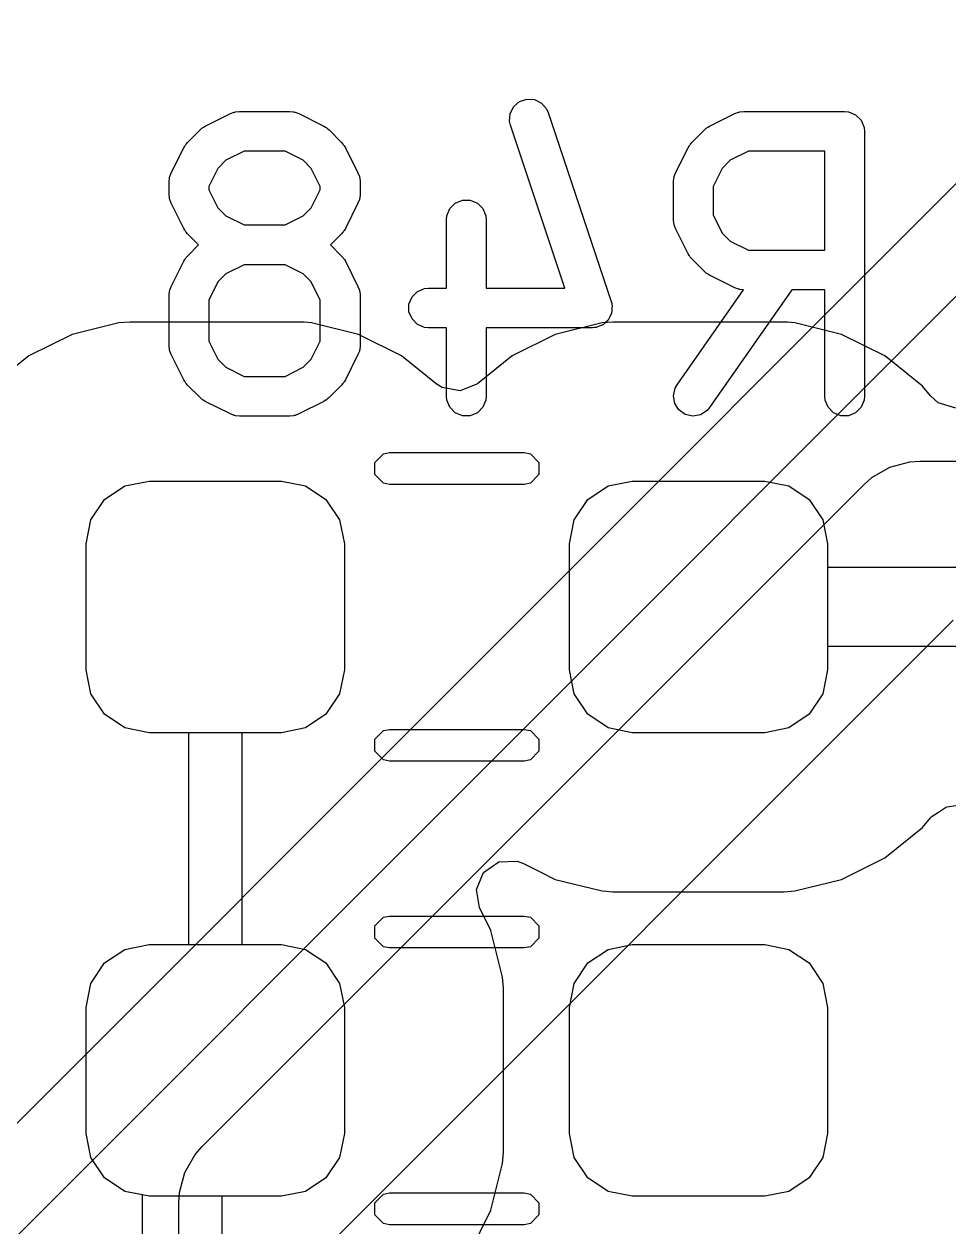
# Model space of a CAD drawing. Header units: inches. Extents: x 1.3 to 5.24, y -7.03 to -1.12.
# Drawn here: x 3.2526 to 3.3901, y -2.6611 to -2.4823 of the extents above; entities that cross this region are included whole.
import ezdxf

# ---------------------------------------------------------------- set-up
doc = ezdxf.new("R2010")
doc.units = ezdxf.units.IN
doc.header["$MEASUREMENT"] = 0
for name, color, linetype, true_color in [('B.Cu', 153, 'CONTINUOUS', 0x4d7fc4), ('B.Mask', 4, 'CONTINUOUS', 0x02ffee), ('B.Paste', 132, 'CONTINUOUS', 0x00c2c2), ('B.Silkscreen', 31, 'CONTINUOUS', 0xe8b2a7), ('In1.Cu', 91, 'CONTINUOUS', 0x7fc87f), ('In2.Cu', 33, 'CONTINUOUS', 0xce7d2c)]:
    doc.layers.add(name, color=color, linetype=linetype, true_color=true_color)

msp = doc.modelspace()

# ---------------------------------------------------------------- linework, layer by layer
at = {"layer": 'B.Cu', "linetype": 'CONTINUOUS'}
for p, q in [((3.26668, -2.52666), (3.25972, -2.5284)), ((3.26829, -2.52656), (3.26668, -2.52666)), ((3.26668, -2.52666), (3.26668, -2.52666)), ((3.29371, -2.52656), (3.26829, -2.52656)), ((3.26829, -2.52656), (3.26829, -2.52656)), ((3.29425, -2.52659), (3.29371, -2.52656)), ((3.29371, -2.52656), (3.29371, -2.52656)), ((3.29533, -2.52666), (3.29425, -2.52659)), ((3.30229, -2.5284), (3.29533, -2.52666)), ((3.29533, -2.52666), (3.29533, -2.52666)), ((3.33853, -2.52666), (3.33157, -2.5284)), ((3.34014, -2.52656), (3.33853, -2.52666)), ((3.33853, -2.52666), (3.33853, -2.52666)), ((3.36557, -2.52656), (3.34014, -2.52656)), ((3.34014, -2.52656), (3.34014, -2.52656)), ((3.3661, -2.52659), (3.36557, -2.52656)), ((3.36557, -2.52656), (3.36557, -2.52656)), ((3.36718, -2.52666), (3.3661, -2.52659)), ((3.37414, -2.5284), (3.36718, -2.52666)), ((3.36718, -2.52666), (3.36718, -2.52666)), ((3.25972, -2.5284), (3.25329, -2.53158)), ((3.25972, -2.5284), (3.25972, -2.5284)), ((3.30872, -2.53158), (3.30229, -2.5284)), ((3.30229, -2.5284), (3.30229, -2.5284)), ((3.33157, -2.5284), (3.32514, -2.53158)), ((3.33157, -2.5284), (3.33157, -2.5284)), ((3.38057, -2.53158), (3.37414, -2.5284)), ((3.37414, -2.5284), (3.37414, -2.5284)), ((3.25329, -2.53158), (3.24769, -2.53608)), ((3.25329, -2.53158), (3.25329, -2.53158)), ((3.31387, -2.53573), (3.30872, -2.53158)), ((3.30872, -2.53158), (3.30872, -2.53158)), ((3.32514, -2.53158), (3.31999, -2.53573)), ((3.32514, -2.53158), (3.32514, -2.53158)), ((3.38152, -2.53235), (3.38057, -2.53158)), ((3.38057, -2.53158), (3.38057, -2.53158)), ((3.38057, -2.53158), (3.38057, -2.53158)), ((3.38616, -2.53608), (3.38152, -2.53235)), ((3.31474, -2.53628), (3.31387, -2.53573)), ((3.31744, -2.53677), (3.31474, -2.53628)), ((3.31999, -2.53573), (3.31744, -2.53677)), ((3.38733, -2.53753), (3.38616, -2.53608)), ((3.38616, -2.53608), (3.38616, -2.53608)), ((3.38616, -2.53608), (3.38616, -2.53608)), ((3.38849, -2.53858), (3.38733, -2.53753)), ((3.39113, -2.53935), (3.38849, -2.53858)), ((3.26455, -2.55294), (3.26758, -2.55091)), ((3.26758, -2.55091), (3.27116, -2.5502)), ((3.27116, -2.5502), (3.29085, -2.5502)), ((3.29085, -2.5502), (3.29442, -2.55091)), ((3.29442, -2.55091), (3.29746, -2.55294)), ((3.3364, -2.55294), (3.33943, -2.55091)), ((3.33943, -2.55091), (3.34301, -2.5502)), ((3.34301, -2.5502), (3.3627, -2.5502)), ((3.3627, -2.5502), (3.36628, -2.55091)), ((3.36628, -2.55091), (3.36931, -2.55294)), ((3.26252, -2.55597), (3.26455, -2.55294)), ((3.29746, -2.55294), (3.29949, -2.55597)), ((3.33437, -2.55597), (3.3364, -2.55294)), ((3.36931, -2.55294), (3.37134, -2.55597)), ((3.26181, -2.55955), (3.26252, -2.55597)), ((3.29949, -2.55597), (3.3002, -2.55955)), ((3.33366, -2.55955), (3.33437, -2.55597)), ((3.37134, -2.55597), (3.37205, -2.55955)), ((3.26181, -2.57825), (3.26181, -2.55955)), ((3.3002, -2.55955), (3.3002, -2.57825)), ((3.33366, -2.57825), (3.33366, -2.55955)), ((3.37205, -2.55955), (3.37205, -2.56299)), ((3.37205, -2.56299), (3.42146, -2.56299)), ((3.42126, -2.5748), (3.37205, -2.5748)), ((3.37205, -2.5748), (3.37205, -2.57825)), ((3.26252, -2.58183), (3.26181, -2.57825)), ((3.3002, -2.57825), (3.29949, -2.58183)), ((3.33437, -2.58183), (3.33366, -2.57825)), ((3.37205, -2.57825), (3.37134, -2.58183)), ((3.26455, -2.58486), (3.26252, -2.58183)), ((3.29949, -2.58183), (3.29746, -2.58486)), ((3.3364, -2.58486), (3.33437, -2.58183)), ((3.37134, -2.58183), (3.36931, -2.58486)), ((3.26758, -2.58689), (3.26455, -2.58486)), ((3.29746, -2.58486), (3.29442, -2.58689)), ((3.33943, -2.58689), (3.3364, -2.58486)), ((3.36931, -2.58486), (3.36628, -2.58689)), ((3.27116, -2.5876), (3.26758, -2.58689)), ((3.29442, -2.58689), (3.29085, -2.5876)), ((3.34301, -2.5876), (3.33943, -2.58689)), ((3.36628, -2.58689), (3.3627, -2.5876)), ((3.27707, -2.5876), (3.27116, -2.5876)), ((3.27707, -2.61909), (3.27707, -2.5876)), ((3.29085, -2.5876), (3.28494, -2.5876)), ((3.28494, -2.5876), (3.28494, -2.61909)), ((3.3627, -2.5876), (3.34301, -2.5876)), ((3.38744, -2.60013), (3.38853, -2.59943)), ((3.38853, -2.59943), (3.38958, -2.5987)), ((3.38958, -2.5987), (3.3897, -2.59868)), ((3.3897, -2.59868), (3.38976, -2.59864)), ((3.38976, -2.59864), (3.39113, -2.59844)), ((3.38616, -2.60171), (3.38733, -2.60027)), ((3.38733, -2.60027), (3.3874, -2.60021)), ((3.3874, -2.60021), (3.38744, -2.60013)), ((3.38057, -2.60621), (3.38616, -2.60171)), ((3.32316, -2.6068), (3.32591, -2.60671)), ((3.32591, -2.60671), (3.32686, -2.60706)), ((3.37414, -2.6094), (3.38057, -2.60621)), ((3.31983, -2.6109), (3.3209, -2.60836)), ((3.3209, -2.60836), (3.32316, -2.6068)), ((3.32686, -2.60706), (3.32933, -2.60829)), ((3.32933, -2.60829), (3.33157, -2.6094)), ((3.33157, -2.6094), (3.33853, -2.61113)), ((3.36718, -2.61113), (3.37414, -2.6094)), ((3.32031, -2.6136), (3.31983, -2.6109)), ((3.33853, -2.61113), (3.33853, -2.61113)), ((3.33853, -2.61113), (3.33853, -2.61113)), ((3.33853, -2.61113), (3.34014, -2.61124)), ((3.34014, -2.61124), (3.36557, -2.61124)), ((3.36557, -2.61124), (3.36718, -2.61113)), ((3.322, -2.617), (3.32031, -2.6136)), ((3.32373, -2.62396), (3.322, -2.617)), ((3.26758, -2.61981), (3.27116, -2.61909)), ((3.27116, -2.61909), (3.27707, -2.61909)), ((3.28494, -2.61909), (3.29085, -2.61909)), ((3.29085, -2.61909), (3.29442, -2.61981)), ((3.26455, -2.62183), (3.26758, -2.61981)), ((3.29442, -2.61981), (3.29746, -2.62183)), ((3.26252, -2.62487), (3.26455, -2.62183)), ((3.29746, -2.62183), (3.29949, -2.62487)), ((3.32384, -2.62558), (3.32373, -2.62396)), ((3.26181, -2.62844), (3.26252, -2.62487)), ((3.29949, -2.62487), (3.3002, -2.62844)), ((3.32384, -2.65001), (3.32384, -2.62558)), ((3.26181, -2.64715), (3.26181, -2.62844)), ((3.3002, -2.62844), (3.3002, -2.64715)), ((3.26252, -2.65072), (3.26181, -2.64715)), ((3.3002, -2.64715), (3.29949, -2.65072)), ((3.26455, -2.65376), (3.26252, -2.65072)), ((3.29949, -2.65072), (3.29746, -2.65376)), ((3.32373, -2.65163), (3.32384, -2.65001)), ((3.322, -2.65859), (3.32373, -2.65163)), ((3.26758, -2.65578), (3.26455, -2.65376)), ((3.29746, -2.65376), (3.29442, -2.65578)), ((3.27018, -2.6563), (3.26758, -2.65578)), ((3.27018, -2.68799), (3.27018, -2.6563)), ((3.29085, -2.6565), (3.28199, -2.6565)), ((3.28199, -2.6565), (3.28199, -2.68799)), ((3.29442, -2.65578), (3.29085, -2.6565)), ((3.31881, -2.66502), (3.322, -2.65859))]:
    msp.add_line(p, q, dxfattribs=at)
at = {"layer": 'B.Mask', "linetype": 'CONTINUOUS'}
for p, q in [((3.26455, -2.55294), (3.26758, -2.55091)), ((3.26758, -2.55091), (3.27116, -2.5502)), ((3.27116, -2.5502), (3.29085, -2.5502)), ((3.29085, -2.5502), (3.29442, -2.55091)), ((3.29442, -2.55091), (3.29746, -2.55294)), ((3.3364, -2.55294), (3.33943, -2.55091)), ((3.33943, -2.55091), (3.34301, -2.5502)), ((3.34301, -2.5502), (3.3627, -2.5502)), ((3.3627, -2.5502), (3.36628, -2.55091)), ((3.36628, -2.55091), (3.36931, -2.55294)), ((3.26252, -2.55597), (3.26455, -2.55294)), ((3.29746, -2.55294), (3.29949, -2.55597)), ((3.33437, -2.55597), (3.3364, -2.55294)), ((3.36931, -2.55294), (3.37134, -2.55597)), ((3.26181, -2.55955), (3.26252, -2.55597)), ((3.29949, -2.55597), (3.3002, -2.55955)), ((3.33366, -2.55955), (3.33437, -2.55597)), ((3.37134, -2.55597), (3.37205, -2.55955)), ((3.26181, -2.57825), (3.26181, -2.55955)), ((3.3002, -2.55955), (3.3002, -2.57825)), ((3.33366, -2.57825), (3.33366, -2.55955)), ((3.37205, -2.55955), (3.37205, -2.57825)), ((3.26252, -2.58183), (3.26181, -2.57825)), ((3.3002, -2.57825), (3.29949, -2.58183)), ((3.33437, -2.58183), (3.33366, -2.57825)), ((3.37205, -2.57825), (3.37134, -2.58183)), ((3.26455, -2.58486), (3.26252, -2.58183)), ((3.29949, -2.58183), (3.29746, -2.58486)), ((3.3364, -2.58486), (3.33437, -2.58183)), ((3.37134, -2.58183), (3.36931, -2.58486)), ((3.26758, -2.58689), (3.26455, -2.58486)), ((3.29746, -2.58486), (3.29442, -2.58689)), ((3.33943, -2.58689), (3.3364, -2.58486)), ((3.36931, -2.58486), (3.36628, -2.58689)), ((3.27116, -2.5876), (3.26758, -2.58689)), ((3.29442, -2.58689), (3.29085, -2.5876)), ((3.34301, -2.5876), (3.33943, -2.58689)), ((3.36628, -2.58689), (3.3627, -2.5876)), ((3.29085, -2.5876), (3.27116, -2.5876)), ((3.3627, -2.5876), (3.34301, -2.5876)), ((3.26758, -2.61981), (3.27116, -2.61909)), ((3.27116, -2.61909), (3.29085, -2.61909)), ((3.29085, -2.61909), (3.29442, -2.61981)), ((3.33943, -2.61981), (3.34301, -2.61909)), ((3.34301, -2.61909), (3.3627, -2.61909)), ((3.3627, -2.61909), (3.36628, -2.61981)), ((3.26455, -2.62183), (3.26758, -2.61981)), ((3.29442, -2.61981), (3.29746, -2.62183)), ((3.3364, -2.62183), (3.33943, -2.61981)), ((3.36628, -2.61981), (3.36931, -2.62183)), ((3.26252, -2.62487), (3.26455, -2.62183)), ((3.29746, -2.62183), (3.29949, -2.62487)), ((3.33437, -2.62487), (3.3364, -2.62183)), ((3.36931, -2.62183), (3.37134, -2.62487)), ((3.26181, -2.62844), (3.26252, -2.62487)), ((3.29949, -2.62487), (3.3002, -2.62844)), ((3.33366, -2.62844), (3.33437, -2.62487)), ((3.37134, -2.62487), (3.37205, -2.62844)), ((3.26181, -2.64715), (3.26181, -2.62844)), ((3.3002, -2.62844), (3.3002, -2.64715)), ((3.33366, -2.64715), (3.33366, -2.62844)), ((3.37205, -2.62844), (3.37205, -2.64715)), ((3.26252, -2.65072), (3.26181, -2.64715)), ((3.3002, -2.64715), (3.29949, -2.65072)), ((3.33437, -2.65072), (3.33366, -2.64715)), ((3.37205, -2.64715), (3.37134, -2.65072)), ((3.26455, -2.65376), (3.26252, -2.65072)), ((3.29949, -2.65072), (3.29746, -2.65376)), ((3.3364, -2.65376), (3.33437, -2.65072)), ((3.37134, -2.65072), (3.36931, -2.65376)), ((3.26758, -2.65578), (3.26455, -2.65376)), ((3.29746, -2.65376), (3.29442, -2.65578)), ((3.33943, -2.65578), (3.3364, -2.65376)), ((3.36931, -2.65376), (3.36628, -2.65578)), ((3.27116, -2.6565), (3.26758, -2.65578)), ((3.29085, -2.6565), (3.27116, -2.6565)), ((3.29442, -2.65578), (3.29085, -2.6565)), ((3.34301, -2.6565), (3.33943, -2.65578)), ((3.3627, -2.6565), (3.34301, -2.6565)), ((3.36628, -2.65578), (3.3627, -2.6565))]:
    msp.add_line(p, q, dxfattribs=at)
at = {"layer": 'B.Paste', "linetype": 'CONTINUOUS'}
for p, q in [((3.26455, -2.55294), (3.26758, -2.55091)), ((3.26758, -2.55091), (3.27116, -2.5502)), ((3.27116, -2.5502), (3.29085, -2.5502)), ((3.29085, -2.5502), (3.29442, -2.55091)), ((3.29442, -2.55091), (3.29746, -2.55294)), ((3.3364, -2.55294), (3.33943, -2.55091)), ((3.33943, -2.55091), (3.34301, -2.5502)), ((3.34301, -2.5502), (3.3627, -2.5502)), ((3.3627, -2.5502), (3.36628, -2.55091)), ((3.36628, -2.55091), (3.36931, -2.55294)), ((3.26252, -2.55597), (3.26455, -2.55294)), ((3.29746, -2.55294), (3.29949, -2.55597)), ((3.33437, -2.55597), (3.3364, -2.55294)), ((3.36931, -2.55294), (3.37134, -2.55597)), ((3.26181, -2.55955), (3.26252, -2.55597)), ((3.29949, -2.55597), (3.3002, -2.55955)), ((3.33366, -2.55955), (3.33437, -2.55597)), ((3.37134, -2.55597), (3.37205, -2.55955)), ((3.26181, -2.57825), (3.26181, -2.55955)), ((3.3002, -2.55955), (3.3002, -2.57825)), ((3.33366, -2.57825), (3.33366, -2.55955)), ((3.37205, -2.55955), (3.37205, -2.57825)), ((3.26252, -2.58183), (3.26181, -2.57825)), ((3.3002, -2.57825), (3.29949, -2.58183)), ((3.33437, -2.58183), (3.33366, -2.57825)), ((3.37205, -2.57825), (3.37134, -2.58183)), ((3.26455, -2.58486), (3.26252, -2.58183)), ((3.29949, -2.58183), (3.29746, -2.58486)), ((3.3364, -2.58486), (3.33437, -2.58183)), ((3.37134, -2.58183), (3.36931, -2.58486)), ((3.26758, -2.58689), (3.26455, -2.58486)), ((3.29746, -2.58486), (3.29442, -2.58689)), ((3.33943, -2.58689), (3.3364, -2.58486)), ((3.36931, -2.58486), (3.36628, -2.58689)), ((3.27116, -2.5876), (3.26758, -2.58689)), ((3.29442, -2.58689), (3.29085, -2.5876)), ((3.34301, -2.5876), (3.33943, -2.58689)), ((3.36628, -2.58689), (3.3627, -2.5876)), ((3.29085, -2.5876), (3.27116, -2.5876)), ((3.3627, -2.5876), (3.34301, -2.5876)), ((3.26758, -2.61981), (3.27116, -2.61909)), ((3.27116, -2.61909), (3.29085, -2.61909)), ((3.29085, -2.61909), (3.29442, -2.61981)), ((3.33943, -2.61981), (3.34301, -2.61909)), ((3.34301, -2.61909), (3.3627, -2.61909)), ((3.3627, -2.61909), (3.36628, -2.61981)), ((3.26455, -2.62183), (3.26758, -2.61981)), ((3.29442, -2.61981), (3.29746, -2.62183)), ((3.3364, -2.62183), (3.33943, -2.61981)), ((3.36628, -2.61981), (3.36931, -2.62183)), ((3.26252, -2.62487), (3.26455, -2.62183)), ((3.29746, -2.62183), (3.29949, -2.62487)), ((3.33437, -2.62487), (3.3364, -2.62183)), ((3.36931, -2.62183), (3.37134, -2.62487)), ((3.26181, -2.62844), (3.26252, -2.62487)), ((3.29949, -2.62487), (3.3002, -2.62844)), ((3.33366, -2.62844), (3.33437, -2.62487)), ((3.37134, -2.62487), (3.37205, -2.62844)), ((3.26181, -2.64715), (3.26181, -2.62844)), ((3.3002, -2.62844), (3.3002, -2.64715)), ((3.33366, -2.64715), (3.33366, -2.62844)), ((3.37205, -2.62844), (3.37205, -2.64715)), ((3.26252, -2.65072), (3.26181, -2.64715)), ((3.3002, -2.64715), (3.29949, -2.65072)), ((3.33437, -2.65072), (3.33366, -2.64715)), ((3.37205, -2.64715), (3.37134, -2.65072)), ((3.26455, -2.65376), (3.26252, -2.65072)), ((3.29949, -2.65072), (3.29746, -2.65376)), ((3.3364, -2.65376), (3.33437, -2.65072)), ((3.37134, -2.65072), (3.36931, -2.65376)), ((3.26758, -2.65578), (3.26455, -2.65376)), ((3.29746, -2.65376), (3.29442, -2.65578)), ((3.33943, -2.65578), (3.3364, -2.65376)), ((3.36931, -2.65376), (3.36628, -2.65578)), ((3.27116, -2.6565), (3.26758, -2.65578)), ((3.29085, -2.6565), (3.27116, -2.6565)), ((3.29442, -2.65578), (3.29085, -2.6565)), ((3.34301, -2.6565), (3.33943, -2.65578)), ((3.3627, -2.6565), (3.34301, -2.6565)), ((3.36628, -2.65578), (3.3627, -2.6565))]:
    msp.add_line(p, q, dxfattribs=at)
at = {"layer": 'B.Silkscreen', "linetype": 'CONTINUOUS'}
for p, q in [((3.32538, -2.49454), (3.32625, -2.49378)), ((3.32625, -2.49378), (3.32734, -2.49342)), ((3.32734, -2.49342), (3.32849, -2.4935)), ((3.32849, -2.4935), (3.32952, -2.49401)), ((3.32952, -2.49401), (3.33027, -2.49488)), ((3.27952, -2.49745), (3.28327, -2.49558)), ((3.28327, -2.49558), (3.28381, -2.49537)), ((3.28381, -2.49537), (3.28392, -2.49537)), ((3.28392, -2.49537), (3.28401, -2.49533)), ((3.28401, -2.49533), (3.28459, -2.49527)), ((3.28459, -2.49527), (3.29209, -2.49527)), ((3.29209, -2.49527), (3.29266, -2.49533)), ((3.29266, -2.49533), (3.29276, -2.49537)), ((3.29276, -2.49537), (3.29287, -2.49537)), ((3.29287, -2.49537), (3.29341, -2.49558)), ((3.29341, -2.49558), (3.29716, -2.49745)), ((3.32478, -2.49672), (3.32486, -2.49557)), ((3.32486, -2.49557), (3.32538, -2.49454)), ((3.33027, -2.49488), (3.33051, -2.49541)), ((3.33051, -2.49541), (3.33988, -2.52353)), ((3.35451, -2.49745), (3.35826, -2.49558)), ((3.35826, -2.49558), (3.3588, -2.49537)), ((3.3588, -2.49537), (3.35891, -2.49537)), ((3.35891, -2.49537), (3.359, -2.49533)), ((3.359, -2.49533), (3.35958, -2.49527)), ((3.35958, -2.49527), (3.37458, -2.49527)), ((3.37458, -2.49527), (3.37515, -2.49533)), ((3.37515, -2.49533), (3.37622, -2.49577)), ((3.37622, -2.49577), (3.37703, -2.49658)), ((3.27912, -2.49771), (3.2792, -2.49764)), ((3.2792, -2.49764), (3.27927, -2.49761)), ((3.27927, -2.49761), (3.27952, -2.49745)), ((3.29716, -2.49745), (3.29741, -2.49761)), ((3.29741, -2.49761), (3.29748, -2.49764)), ((3.29748, -2.49764), (3.29756, -2.49771)), ((3.32491, -2.49728), (3.32478, -2.49672)), ((3.33299, -2.52152), (3.32491, -2.49728)), ((3.35411, -2.49771), (3.35419, -2.49764)), ((3.35419, -2.49764), (3.35426, -2.49761)), ((3.35426, -2.49761), (3.35451, -2.49745)), ((3.37703, -2.49658), (3.37747, -2.49765)), ((3.37747, -2.49765), (3.37753, -2.49822)), ((3.27688, -2.49988), (3.27875, -2.49801)), ((3.27875, -2.49801), (3.27898, -2.49782)), ((3.27898, -2.49782), (3.27903, -2.49776)), ((3.27903, -2.49776), (3.27912, -2.49771)), ((3.29756, -2.49771), (3.29765, -2.49776)), ((3.29765, -2.49776), (3.2977, -2.49782)), ((3.2977, -2.49782), (3.29793, -2.49801)), ((3.29793, -2.49801), (3.2998, -2.49988)), ((3.35187, -2.49988), (3.35374, -2.49801)), ((3.35374, -2.49801), (3.35397, -2.49782)), ((3.35397, -2.49782), (3.35402, -2.49776)), ((3.35402, -2.49776), (3.35411, -2.49771)), ((3.37753, -2.49822), (3.37753, -2.53759)), ((3.27445, -2.5044), (3.27632, -2.50065)), ((3.27632, -2.50065), (3.27648, -2.5004)), ((3.27648, -2.5004), (3.27651, -2.50033)), ((3.27651, -2.50033), (3.27658, -2.50025)), ((3.27658, -2.50025), (3.27663, -2.50016)), ((3.27663, -2.50016), (3.27669, -2.50011)), ((3.27669, -2.50011), (3.27688, -2.49988)), ((3.28529, -2.50117), (3.28259, -2.50252)), ((3.29139, -2.50117), (3.28529, -2.50117)), ((3.29409, -2.50252), (3.29139, -2.50117)), ((3.2998, -2.49988), (3.29999, -2.50011)), ((3.29999, -2.50011), (3.30005, -2.50016)), ((3.30005, -2.50016), (3.3001, -2.50025)), ((3.3001, -2.50025), (3.30017, -2.50033)), ((3.30017, -2.50033), (3.3002, -2.5004)), ((3.3002, -2.5004), (3.30035, -2.50065)), ((3.30035, -2.50065), (3.30223, -2.5044)), ((3.34944, -2.5044), (3.35131, -2.50065)), ((3.35131, -2.50065), (3.35147, -2.5004)), ((3.35147, -2.5004), (3.3515, -2.50033)), ((3.3515, -2.50033), (3.35157, -2.50025)), ((3.35157, -2.50025), (3.35162, -2.50016)), ((3.35162, -2.50016), (3.35168, -2.50011)), ((3.35168, -2.50011), (3.35187, -2.49988)), ((3.36028, -2.50117), (3.35758, -2.50252)), ((3.37163, -2.50117), (3.36028, -2.50117)), ((3.37163, -2.51589), (3.37163, -2.50117)), ((3.28259, -2.50252), (3.28139, -2.50372)), ((3.29529, -2.50372), (3.29409, -2.50252)), ((3.35758, -2.50252), (3.35638, -2.50372)), ((3.27424, -2.50494), (3.27445, -2.5044)), ((3.28139, -2.50372), (3.28004, -2.50642)), ((3.29663, -2.50642), (3.29529, -2.50372)), ((3.30223, -2.5044), (3.30244, -2.50494)), ((3.34923, -2.50494), (3.34944, -2.5044)), ((3.35638, -2.50372), (3.35503, -2.50642)), ((3.27414, -2.50572), (3.27419, -2.50514)), ((3.27414, -2.5076), (3.27414, -2.50572)), ((3.27419, -2.50514), (3.27423, -2.50505)), ((3.27423, -2.50505), (3.27424, -2.50494)), ((3.28004, -2.50642), (3.28004, -2.5069)), ((3.29663, -2.5069), (3.29663, -2.50642)), ((3.30244, -2.50494), (3.30244, -2.50505)), ((3.30244, -2.50505), (3.30248, -2.50514)), ((3.30248, -2.50514), (3.30254, -2.50572)), ((3.30254, -2.50572), (3.30254, -2.5076)), ((3.34913, -2.50572), (3.34918, -2.50514)), ((3.34913, -2.51134), (3.34913, -2.50572)), ((3.34918, -2.50514), (3.34923, -2.50505)), ((3.34923, -2.50505), (3.34923, -2.50494)), ((3.35503, -2.50642), (3.35503, -2.51065)), ((3.27419, -2.50817), (3.27414, -2.5076)), ((3.27423, -2.50827), (3.27419, -2.50817)), ((3.27424, -2.50837), (3.27423, -2.50827)), ((3.27445, -2.50892), (3.27424, -2.50837)), ((3.28004, -2.5069), (3.28139, -2.5096)), ((3.29529, -2.5096), (3.29663, -2.5069)), ((3.30244, -2.50837), (3.30223, -2.50892)), ((3.30248, -2.50817), (3.30244, -2.50827)), ((3.30244, -2.50827), (3.30244, -2.50837)), ((3.30254, -2.5076), (3.30248, -2.50817)), ((3.27632, -2.51267), (3.27445, -2.50892)), ((3.28139, -2.5096), (3.28259, -2.51079)), ((3.29409, -2.51079), (3.29529, -2.5096)), ((3.30223, -2.50892), (3.30035, -2.51267)), ((3.31544, -2.51077), (3.31588, -2.5097)), ((3.31588, -2.5097), (3.31669, -2.50889)), ((3.31669, -2.50889), (3.31776, -2.50845)), ((3.31776, -2.50845), (3.31891, -2.50845)), ((3.31891, -2.50845), (3.31998, -2.50889)), ((3.31998, -2.50889), (3.32079, -2.5097)), ((3.32079, -2.5097), (3.32123, -2.51077)), ((3.28259, -2.51079), (3.28529, -2.51214)), ((3.29139, -2.51214), (3.29409, -2.51079)), ((3.31538, -2.51134), (3.31544, -2.51077)), ((3.31538, -2.52152), (3.31538, -2.51134)), ((3.32123, -2.51077), (3.32129, -2.51134)), ((3.32129, -2.51134), (3.32129, -2.52152)), ((3.34918, -2.51192), (3.34913, -2.51134)), ((3.34923, -2.51202), (3.34918, -2.51192)), ((3.35503, -2.51065), (3.35638, -2.51335)), ((3.27648, -2.51291), (3.27632, -2.51267)), ((3.27651, -2.51299), (3.27648, -2.51291)), ((3.27658, -2.51307), (3.27651, -2.51299)), ((3.27663, -2.51315), (3.27658, -2.51307)), ((3.27669, -2.51321), (3.27663, -2.51315)), ((3.27688, -2.51343), (3.27669, -2.51321)), ((3.27854, -2.51509), (3.27688, -2.51343)), ((3.28529, -2.51214), (3.29139, -2.51214)), ((3.2998, -2.51343), (3.29814, -2.51509)), ((3.29999, -2.51321), (3.2998, -2.51343)), ((3.30005, -2.51315), (3.29999, -2.51321)), ((3.3001, -2.51307), (3.30005, -2.51315)), ((3.30017, -2.51299), (3.3001, -2.51307)), ((3.3002, -2.51291), (3.30017, -2.51299)), ((3.30035, -2.51267), (3.3002, -2.51291)), ((3.34923, -2.51212), (3.34923, -2.51202)), ((3.34944, -2.51267), (3.34923, -2.51212)), ((3.35131, -2.51641), (3.34944, -2.51267)), ((3.35638, -2.51335), (3.35758, -2.51454)), ((3.27688, -2.51676), (3.27854, -2.51509)), ((3.29814, -2.51509), (3.2998, -2.51676)), ((3.35758, -2.51454), (3.36028, -2.51589)), ((3.27632, -2.51752), (3.27648, -2.51728)), ((3.27648, -2.51728), (3.27651, -2.5172)), ((3.27651, -2.5172), (3.27658, -2.51712)), ((3.27658, -2.51712), (3.27663, -2.51703)), ((3.27663, -2.51703), (3.27669, -2.51698)), ((3.27669, -2.51698), (3.27688, -2.51676)), ((3.2998, -2.51676), (3.29999, -2.51698)), ((3.29999, -2.51698), (3.30005, -2.51703)), ((3.30005, -2.51703), (3.3001, -2.51712)), ((3.3001, -2.51712), (3.30017, -2.5172)), ((3.30017, -2.5172), (3.3002, -2.51728)), ((3.3002, -2.51728), (3.30035, -2.51752)), ((3.35147, -2.51666), (3.35131, -2.51641)), ((3.3515, -2.51673), (3.35147, -2.51666)), ((3.35157, -2.51682), (3.3515, -2.51673)), ((3.35162, -2.5169), (3.35157, -2.51682)), ((3.35168, -2.51696), (3.35162, -2.5169)), ((3.35187, -2.51718), (3.35168, -2.51696)), ((3.35374, -2.51906), (3.35187, -2.51718)), ((3.36028, -2.51589), (3.37163, -2.51589)), ((3.27445, -2.52127), (3.27632, -2.51752)), ((3.28529, -2.51805), (3.28259, -2.5194)), ((3.29139, -2.51805), (3.28529, -2.51805)), ((3.29409, -2.5194), (3.29139, -2.51805)), ((3.30035, -2.51752), (3.30223, -2.52127)), ((3.35397, -2.51924), (3.35374, -2.51906)), ((3.28139, -2.52059), (3.28004, -2.52329)), ((3.28259, -2.5194), (3.28139, -2.52059)), ((3.29529, -2.52059), (3.29409, -2.5194)), ((3.29663, -2.52329), (3.29529, -2.52059)), ((3.35402, -2.5193), (3.35397, -2.51924)), ((3.35411, -2.51936), (3.35402, -2.5193)), ((3.35419, -2.51942), (3.35411, -2.51936)), ((3.35426, -2.51945), (3.35419, -2.51942)), ((3.35451, -2.51961), (3.35426, -2.51945)), ((3.35826, -2.52148), (3.35451, -2.51961)), ((3.27414, -2.52259), (3.27419, -2.52202)), ((3.27414, -2.53009), (3.27414, -2.52259)), ((3.27419, -2.52202), (3.27423, -2.52192)), ((3.27423, -2.52192), (3.27424, -2.52181)), ((3.27424, -2.52181), (3.27445, -2.52127)), ((3.30223, -2.52127), (3.30244, -2.52181)), ((3.30244, -2.52181), (3.30244, -2.52192)), ((3.30244, -2.52192), (3.30248, -2.52202)), ((3.30248, -2.52202), (3.30254, -2.52259)), ((3.30254, -2.52259), (3.30254, -2.53009)), ((3.31026, -2.52283), (3.31107, -2.52201)), ((3.31107, -2.52201), (3.31213, -2.52157)), ((3.31213, -2.52157), (3.31271, -2.52152)), ((3.31271, -2.52152), (3.31538, -2.52152)), ((3.32129, -2.52152), (3.33299, -2.52152)), ((3.34966, -2.5359), (3.35954, -2.52179)), ((3.36674, -2.5218), (3.3545, -2.53928)), ((3.3588, -2.52169), (3.35826, -2.52148)), ((3.35891, -2.5217), (3.3588, -2.52169)), ((3.359, -2.52174), (3.35891, -2.5217)), ((3.35954, -2.52179), (3.359, -2.52174)), ((3.37163, -2.5218), (3.36674, -2.5218)), ((3.37163, -2.53759), (3.37163, -2.5218)), ((3.28004, -2.52329), (3.28004, -2.5294)), ((3.29663, -2.5294), (3.29663, -2.52329)), ((3.30981, -2.52389), (3.31026, -2.52283)), ((3.30981, -2.52504), (3.30981, -2.52389)), ((3.33988, -2.52353), (3.33995, -2.52382)), ((3.33995, -2.52382), (3.33998, -2.52389)), ((3.33998, -2.52389), (3.33998, -2.52395)), ((3.33998, -2.52395), (3.34001, -2.5241)), ((3.34001, -2.5241), (3.33998, -2.52457)), ((3.31026, -2.52611), (3.30981, -2.52504)), ((3.31107, -2.52692), (3.31026, -2.52611)), ((3.33942, -2.52628), (3.33906, -2.52659)), ((3.33946, -2.52618), (3.33942, -2.52628)), ((3.33954, -2.52611), (3.33946, -2.52618)), ((3.33972, -2.52567), (3.33954, -2.52611)), ((3.33993, -2.52525), (3.33972, -2.52567)), ((3.33994, -2.52514), (3.33993, -2.52525)), ((3.33998, -2.52504), (3.33994, -2.52514)), ((3.33998, -2.52457), (3.33998, -2.52504)), ((3.31213, -2.52736), (3.31107, -2.52692)), ((3.31271, -2.52742), (3.31213, -2.52736)), ((3.31538, -2.52742), (3.31271, -2.52742)), ((3.31538, -2.53759), (3.31538, -2.52742)), ((3.33708, -2.52742), (3.32129, -2.52742)), ((3.32129, -2.52742), (3.32129, -2.53759)), ((3.33737, -2.52739), (3.33708, -2.52742)), ((3.33745, -2.5274), (3.33737, -2.52739)), ((3.33751, -2.52738), (3.33745, -2.5274)), ((3.33766, -2.52736), (3.33751, -2.52738)), ((3.3381, -2.52718), (3.33766, -2.52736)), ((3.33855, -2.52703), (3.3381, -2.52718)), ((3.33863, -2.52696), (3.33855, -2.52703)), ((3.33872, -2.52692), (3.33863, -2.52696)), ((3.33906, -2.52659), (3.33872, -2.52692)), ((3.28004, -2.5294), (3.28139, -2.53209)), ((3.29529, -2.53209), (3.29663, -2.5294)), ((3.27419, -2.53067), (3.27414, -2.53009)), ((3.27423, -2.53077), (3.27419, -2.53067)), ((3.27424, -2.53087), (3.27423, -2.53077)), ((3.27445, -2.53141), (3.27424, -2.53087)), ((3.27632, -2.53516), (3.27445, -2.53141)), ((3.30223, -2.53141), (3.30035, -2.53516)), ((3.30244, -2.53087), (3.30223, -2.53141)), ((3.30248, -2.53067), (3.30244, -2.53077)), ((3.30244, -2.53077), (3.30244, -2.53087)), ((3.30254, -2.53009), (3.30248, -2.53067)), ((3.28139, -2.53209), (3.28259, -2.53329)), ((3.28259, -2.53329), (3.28529, -2.53464)), ((3.29139, -2.53464), (3.29409, -2.53329)), ((3.29409, -2.53329), (3.29529, -2.53209)), ((3.27648, -2.53541), (3.27632, -2.53516)), ((3.28529, -2.53464), (3.29139, -2.53464)), ((3.30035, -2.53516), (3.3002, -2.53541)), ((3.27651, -2.53548), (3.27648, -2.53541)), ((3.27658, -2.53556), (3.27651, -2.53548)), ((3.27663, -2.53565), (3.27658, -2.53556)), ((3.27669, -2.5357), (3.27663, -2.53565)), ((3.27688, -2.53593), (3.27669, -2.5357)), ((3.27875, -2.5378), (3.27688, -2.53593)), ((3.2998, -2.53593), (3.29793, -2.5378)), ((3.29999, -2.5357), (3.2998, -2.53593)), ((3.30005, -2.53565), (3.29999, -2.5357)), ((3.3001, -2.53556), (3.30005, -2.53565)), ((3.30017, -2.53548), (3.3001, -2.53556)), ((3.3002, -2.53541), (3.30017, -2.53548)), ((3.34913, -2.53753), (3.34938, -2.5364)), ((3.34938, -2.5364), (3.34966, -2.5359)), ((3.27898, -2.53799), (3.27875, -2.5378)), ((3.27903, -2.53805), (3.27898, -2.53799)), ((3.27912, -2.53811), (3.27903, -2.53805)), ((3.2792, -2.53817), (3.27912, -2.53811)), ((3.27927, -2.5382), (3.2792, -2.53817)), ((3.27952, -2.53836), (3.27927, -2.5382)), ((3.28327, -2.54023), (3.27952, -2.53836)), ((3.29716, -2.53836), (3.29341, -2.54023)), ((3.29741, -2.5382), (3.29716, -2.53836)), ((3.29748, -2.53817), (3.29741, -2.5382)), ((3.29756, -2.53811), (3.29748, -2.53817)), ((3.29765, -2.53805), (3.29756, -2.53811)), ((3.2977, -2.53799), (3.29765, -2.53805)), ((3.29793, -2.5378), (3.2977, -2.53799)), ((3.31544, -2.53817), (3.31538, -2.53759)), ((3.31588, -2.53923), (3.31544, -2.53817)), ((3.32123, -2.53817), (3.32079, -2.53923)), ((3.32129, -2.53759), (3.32123, -2.53817)), ((3.34933, -2.53866), (3.34913, -2.53753)), ((3.34995, -2.53963), (3.34933, -2.53866)), ((3.37168, -2.53817), (3.37163, -2.53759)), ((3.37212, -2.53923), (3.37168, -2.53817)), ((3.37747, -2.53817), (3.37703, -2.53923)), ((3.37753, -2.53759), (3.37747, -2.53817)), ((3.28381, -2.54044), (3.28327, -2.54023)), ((3.28392, -2.54045), (3.28381, -2.54044)), ((3.28401, -2.54049), (3.28392, -2.54045)), ((3.28459, -2.54054), (3.28401, -2.54049)), ((3.29209, -2.54054), (3.28459, -2.54054)), ((3.29266, -2.54049), (3.29209, -2.54054)), ((3.29276, -2.54045), (3.29266, -2.54049)), ((3.29287, -2.54044), (3.29276, -2.54045)), ((3.29341, -2.54023), (3.29287, -2.54044)), ((3.31669, -2.54005), (3.31588, -2.53923)), ((3.31776, -2.54049), (3.31669, -2.54005)), ((3.31891, -2.54049), (3.31776, -2.54049)), ((3.31998, -2.54005), (3.31891, -2.54049)), ((3.32079, -2.53923), (3.31998, -2.54005)), ((3.35089, -2.54029), (3.34995, -2.53963)), ((3.35202, -2.54054), (3.35089, -2.54029)), ((3.35315, -2.54034), (3.35202, -2.54054)), ((3.35412, -2.53972), (3.35315, -2.54034)), ((3.3545, -2.53928), (3.35412, -2.53972)), ((3.37294, -2.54005), (3.37212, -2.53923)), ((3.374, -2.54049), (3.37294, -2.54005)), ((3.37515, -2.54049), (3.374, -2.54049)), ((3.37622, -2.54005), (3.37515, -2.54049)), ((3.37703, -2.53923), (3.37622, -2.54005)), ((3.30472, -2.54742), (3.306, -2.54614)), ((3.30472, -2.54923), (3.30472, -2.54742)), ((3.306, -2.54614), (3.3069, -2.54596)), ((3.3069, -2.54596), (3.32696, -2.54596)), ((3.32696, -2.54596), (3.32786, -2.54614)), ((3.32786, -2.54614), (3.32914, -2.54742)), ((3.32914, -2.54742), (3.32914, -2.54923)), ((3.306, -2.55051), (3.30472, -2.54923)), ((3.32914, -2.54923), (3.32786, -2.55051)), ((3.3069, -2.55069), (3.306, -2.55051)), ((3.32696, -2.55069), (3.3069, -2.55069)), ((3.32786, -2.55051), (3.32696, -2.55069)), ((3.30472, -2.58856), (3.306, -2.58729)), ((3.30472, -2.59037), (3.30472, -2.58856)), ((3.306, -2.58729), (3.3069, -2.58711)), ((3.3069, -2.58711), (3.32696, -2.58711)), ((3.32696, -2.58711), (3.32786, -2.58729)), ((3.32786, -2.58729), (3.32914, -2.58856)), ((3.32914, -2.58856), (3.32914, -2.59037)), ((3.306, -2.59165), (3.30472, -2.59037)), ((3.32914, -2.59037), (3.32786, -2.59165)), ((3.3069, -2.59183), (3.306, -2.59165)), ((3.32696, -2.59183), (3.3069, -2.59183)), ((3.32786, -2.59165), (3.32696, -2.59183)), ((3.30472, -2.61632), (3.306, -2.61504)), ((3.306, -2.61504), (3.3069, -2.61486)), ((3.3069, -2.61486), (3.32696, -2.61486)), ((3.32696, -2.61486), (3.32786, -2.61504)), ((3.32786, -2.61504), (3.32914, -2.61632)), ((3.30472, -2.61813), (3.30472, -2.61632)), ((3.32914, -2.61632), (3.32914, -2.61813)), ((3.306, -2.61941), (3.30472, -2.61813)), ((3.32914, -2.61813), (3.32786, -2.61941)), ((3.3069, -2.61959), (3.306, -2.61941)), ((3.32696, -2.61959), (3.3069, -2.61959)), ((3.32786, -2.61941), (3.32696, -2.61959)), ((3.30472, -2.65746), (3.306, -2.65618)), ((3.306, -2.65618), (3.3069, -2.656)), ((3.3069, -2.656), (3.32696, -2.656)), ((3.32696, -2.656), (3.32786, -2.65618)), ((3.32786, -2.65618), (3.32914, -2.65746)), ((3.30472, -2.65927), (3.30472, -2.65746)), ((3.32914, -2.65746), (3.32914, -2.65927)), ((3.306, -2.66055), (3.30472, -2.65927)), ((3.32914, -2.65927), (3.32786, -2.66055)), ((3.3069, -2.66073), (3.306, -2.66055)), ((3.32696, -2.66073), (3.3069, -2.66073)), ((3.32786, -2.66055), (3.32696, -2.66073))]:
    msp.add_line(p, q, dxfattribs=at)
at = {"layer": 'In1.Cu', "linetype": 'CONTINUOUS'}
for p, q in [((3.05882, -2.83834), (3.44071, -2.45645)), ((3.44733, -2.46654), (3.0689, -2.84497))]:
    msp.add_line(p, q, dxfattribs=at)
at = {"layer": 'In2.Cu', "linetype": 'CONTINUOUS'}
for p, q in [((3.38131, -2.54814), (3.38429, -2.54735)), ((3.38429, -2.54735), (3.38583, -2.54724)), ((3.38583, -2.54724), (3.52362, -2.54724)), ((3.37864, -2.54968), (3.38131, -2.54814)), ((3.27905, -2.64913), (3.37748, -2.5507)), ((3.37748, -2.5507), (3.37864, -2.54968)), ((3.39072, -2.57087), (3.29921, -2.66237)), ((3.27803, -2.65029), (3.27905, -2.64913)), ((3.27649, -2.65296), (3.27803, -2.65029)), ((3.27569, -2.65594), (3.27649, -2.65296)), ((3.27559, -2.65748), (3.27569, -2.65594)), ((3.27559, -3.32188), (3.27559, -2.65748))]:
    msp.add_line(p, q, dxfattribs=at)

doc.saveas('drawing.dxf')
